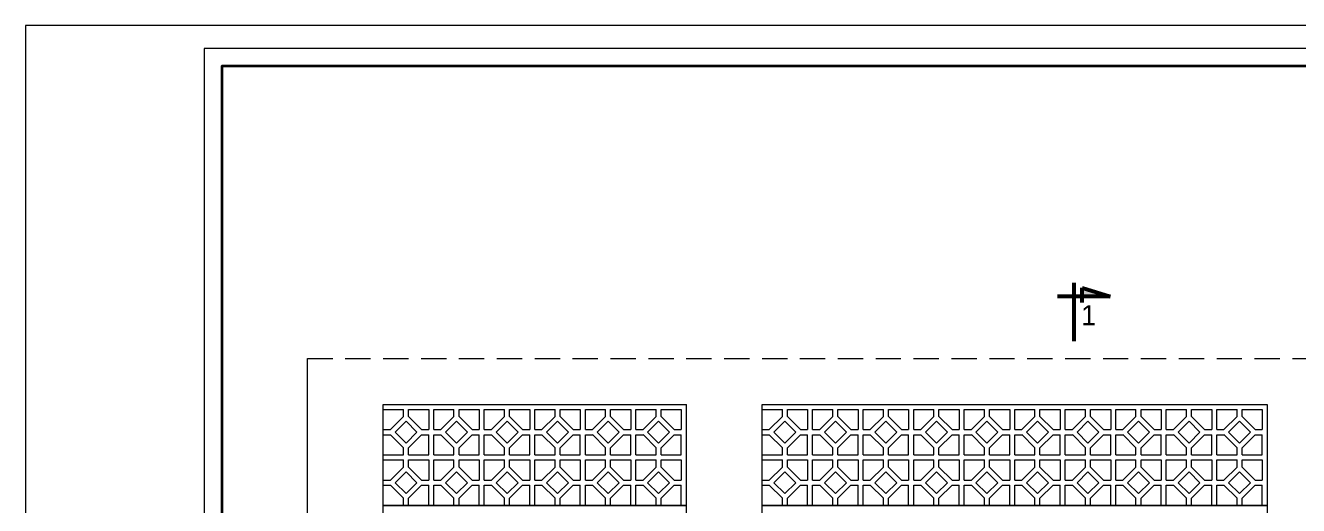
# Model space of a CAD drawing. Header units: inches. Extents: x 88947 to 296847, y 35049 to 161062.
# Drawn here: x 252297 to 257337, y 127659 to 129559 of the extents above; entities that cross this region are included whole.
import ezdxf
from ezdxf.enums import TextEntityAlignment as Align

# ---------------------------------------------------------------- set-up
doc = ezdxf.new("R2010")
doc.units = ezdxf.units.IN
doc.header["$MEASUREMENT"] = 0
doc.linetypes.add('DASHED', pattern=[0.75, 0.5, -0.25])
for name, color, linetype, lineweight in [('A-Text', 30, 'Continuous', 9), ('A-Wall', 2, 'Continuous', 35), ('KHUNG 2', 144, 'Continuous', 18), ('NETCAT', 4, 'Continuous', 53), ('NETMANH', 192, 'Continuous', 18), ('THAY', 3, 'Continuous', 18)]:
    doc.layers.add(name, color=color, linetype=linetype, lineweight=lineweight)
doc.styles.add('tieude', font='VSOUVB.TTF')
doc.styles.add('VNI-HELVE', font='VHELVEN.TTF')

# ---------------------------------------------------------------- blocks, each defined once
blk = doc.blocks.new('khung ten')
at = {"layer": 'A-Wall', "ltscale": 0.7}
blk.add_lwpolyline([(267204, -219099), (305804, -219099), (305804, -190799), (267204, -190799)], close=True, dxfattribs=at)
at = {"layer": 'KHUNG 2', "ltscale": 0.7}
blk.add_lwpolyline([(267004, -219299), (306004, -219299), (306004, -190599), (267004, -190599)], close=True, dxfattribs=at)
at = {"layer": 'NETMANH', "ltscale": 0.7}
blk.add_lwpolyline([(265004, -220042), (307004, -220042), (307004, -190342), (265004, -190342)], close=True, dxfattribs=at)
blk = doc.blocks.new('dc')
at = {"layer": 'NETCAT'}
blk.add_hatch(color=256, dxfattribs=at).paths.add_polyline_path([(828, 672), (828, 147), (989, 147)])
for p, q in [((828, 672), (828, -310)), ((989, 147), (828, 672)), ((0, 0), (1087, 0)), ((717, 147), (989, 147))]:
    blk.add_line(p, q, dxfattribs=at)
at = {"style": 'VNI-HELVE', "flags": 4}
blk.add_attdef('E', text='', height=375, dxfattribs=at).set_placement((482, 272), align=Align.MIDDLE_CENTER)

msp = doc.modelspace()

# ---------------------------------------------------------------- hatches: boundary and pattern name
at = {"layer": 'NETMANH'}
h = msp.add_hatch(dxfattribs=at)
h.set_pattern_fill('PAT_13', color=256, scale=200, style=0, pattern_type=2)
h.set_pattern_definition([(45, (253803.76, 127706.03), (0, 200), [61.421, -221.421]), (315, (253760.33, 127749.47), (200, 0.0006), [61.421, -221.42]), (315, (253803.76, 127792.9), (200, 0.0006), [61.42, -221.42]), (45, (253760.33, 127749.47), (0, 200), [61.421, -221.421]), (315, (253813.76, 127811.18), (200, 0.0006), [73.137, -209.705]), (90, (253813.76, 127811.18), (-200, 1e-14), [28.284, -171.716]), (0, (253865.48, 127759.47), (0, 200), [28.284, -171.716]), (45, (253813.76, 127687.75), (0, 200), [73.137, -209.706]), (0, (253865.48, 127739.47), (0, 200), [28.284, -171.716]), (90, (253813.76, 127659.47), (-200, 1e-14), [28.284, -171.716]), (315, (253742.05, 127739.47), (200, 0.0006), [73.137, -209.705]), (90, (253793.76, 127659.47), (-200, 1e-14), [28.284, -171.716]), (0, (253713.76, 127739.47), (0, 200), [28.284, -171.716]), (45, (253742.05, 127759.47), (0, 200), [73.137, -209.706]), (0, (253713.76, 127759.47), (0, 200), [28.284, -171.716]), (90, (253793.76, 127811.18), (-200, 1e-14), [28.284, -171.716]), (0, (253713.76, 127659.47), (0, 200), [80, -120]), (0, (253813.76, 127659.47), (0, 200), [80, -120]), (0, (253813.76, 127839.47), (0, 200), [80, -120]), (0, (253713.76, 127839.47), (0, 200), [80, -120]), (270, (253893.76, 127839.47), (200, 1e-14), [80, -120]), (90, (253893.76, 127659.47), (-200, 1e-14), [80, -120]), (90, (253713.76, 127659.47), (-200, 1e-14), [80, -120]), (90, (253713.76, 127759.47), (-200, 1e-14), [80, -120])])
h.paths.add_polyline_path([(254913.8, 128059.5), (253713.8, 128059.5), (253713.8, 127659.5), (254913.8, 127659.5)])
h = msp.add_hatch(dxfattribs=at)
h.set_pattern_fill('PAT_13', color=256, scale=200, style=0, pattern_type=2)
h.set_pattern_definition([(45, (255303.76, 127706.03), (0, 200), [61.421, -221.421]), (315, (255260.33, 127749.47), (200, 0.0006), [61.421, -221.42]), (315, (255303.76, 127792.9), (200, 0.0006), [61.421, -221.42]), (45, (255260.33, 127749.47), (0, 200), [61.421, -221.421]), (315, (255313.76, 127811.18), (200, 0.0006), [73.137, -209.705]), (90, (255313.76, 127811.18), (-200, 1e-14), [28.284, -171.716]), (0, (255365.48, 127759.47), (0, 200), [28.284, -171.716]), (45, (255313.76, 127687.75), (0, 200), [73.137, -209.706]), (0, (255365.48, 127739.47), (0, 200), [28.284, -171.716]), (90, (255313.76, 127659.47), (-200, 1e-14), [28.284, -171.716]), (315, (255242.05, 127739.47), (200, 0.0006), [73.137, -209.705]), (90, (255293.76, 127659.47), (-200, 1e-14), [28.284, -171.716]), (0, (255213.76, 127739.47), (0, 200), [28.284, -171.716]), (45, (255242.05, 127759.47), (0, 200), [73.137, -209.706]), (0, (255213.76, 127759.47), (0, 200), [28.284, -171.716]), (90, (255293.76, 127811.18), (-200, 1e-14), [28.284, -171.716]), (0, (255213.76, 127659.47), (0, 200), [80, -120]), (0, (255313.76, 127659.47), (0, 200), [80, -120]), (0, (255313.76, 127839.47), (0, 200), [80, -120]), (0, (255213.76, 127839.47), (0, 200), [80, -120]), (270, (255393.76, 127839.47), (200, 1e-14), [80, -120]), (90, (255393.76, 127659.47), (-200, 1e-14), [80, -120]), (90, (255213.76, 127659.47), (-200, 1e-14), [80, -120]), (90, (255213.76, 127759.47), (-200, 1e-14), [80, -120])])
h.paths.add_polyline_path([(257213.8, 128059.5), (255213.8, 128059.5), (255213.8, 127659.5), (257213.8, 127659.5)])

# ---------------------------------------------------------------- linework, layer by layer
at = {"layer": 'KHUNG 2', "linetype": 'DASHED', "ltscale": 200}
msp.add_lwpolyline([(253413.6, 128240.6), (259013.8, 128240.6), (259013.8, 125070.3), (253413.6, 125070.3)], close=True, dxfattribs=at)
at = {"layer": 'THAY'}
for points in [[(253413.6, 125089.1), (253413.6, 128240.6)], [(254913.8, 127659.5), (253713.8, 127659.5), (253713.8, 128059.5), (254913.8, 128059.5)], [(254913.8, 125089.1), (254913.8, 128059.5)], [(255213.8, 125089.1), (255213.8, 128059.5)], [(255213.8, 128059.5), (257213.8, 128059.5)], [(257213.8, 128059.5), (257213.8, 125089.1)], [(253713.8, 125089.1), (253713.8, 127659.5)], [(253713.8, 127659.5), (254913.8, 127659.5)], [(255213.8, 127659.5), (257213.8, 127659.5)], [(257213.8, 127659.5), (255213.8, 127659.5)]]:
    msp.add_lwpolyline(points, dxfattribs=at)

# ---------------------------------------------------------------- block references
ref = msp.add_blockref('dc', (256449.3, 128309.9), dxfattribs=dict(xscale=-0.2124999999650754, yscale=0.2125000000232831, zscale=0.2125, rotation=270))
ref.add_attrib('E', '1', dxfattribs={"height": 79.7, "style": 'tieude'}).set_placement((256506.5, 128412.2), align=Align.MIDDLE_CENTER)
at = {"layer": 'A-Text', "xscale": 0.3535714285681024, "yscale": 0.3535714286845177, "zscale": 0.3535714286832132}
msp.add_blockref('khung ten', (158599.4, 196858.4), dxfattribs=at)

doc.saveas('drawing.dxf')
